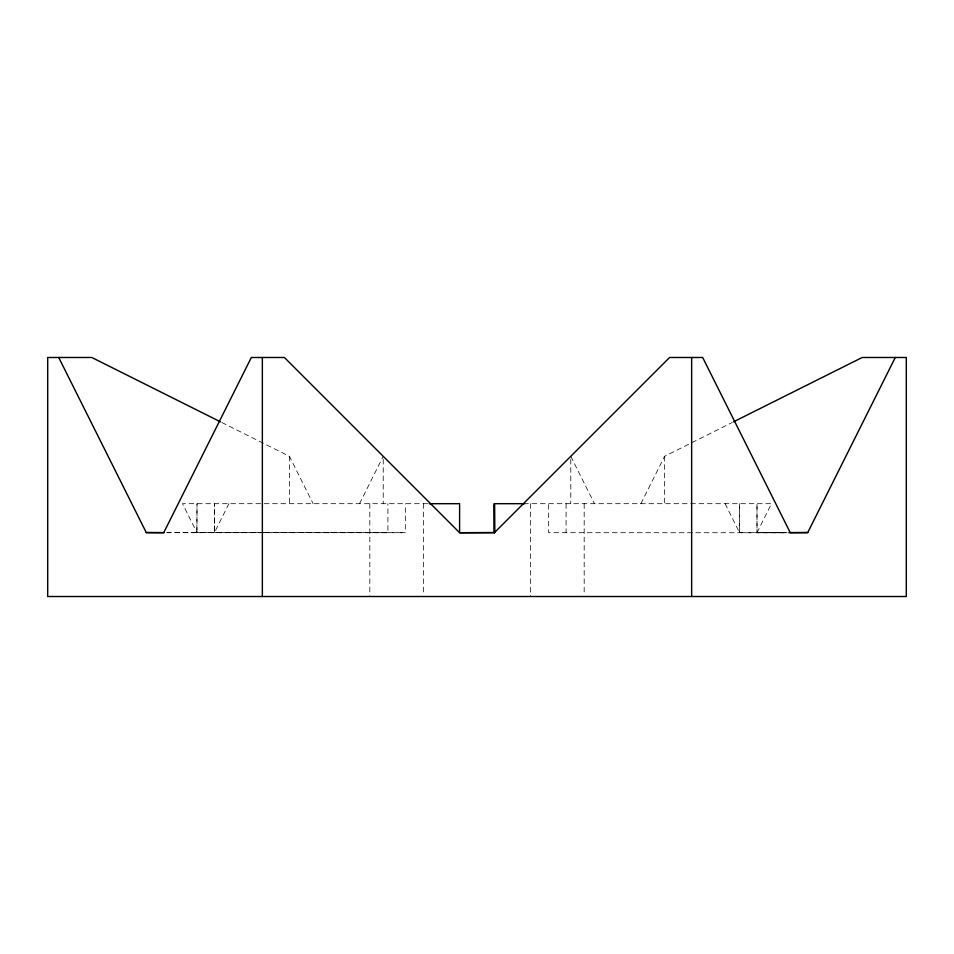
<?xml version="1.0" encoding="UTF-8"?>
<svg xmlns="http://www.w3.org/2000/svg" width="954" height="954" viewBox="0 0 954 954"><rect width="100%" height="100%" fill="white"/><g stroke="black" fill="none" stroke-linecap="round" stroke-linejoin="round"><path stroke-width="0.72" stroke-dasharray="4.77 3.58" d="M785.881 532.618L756.999 532.69L756.999 503.688L756.999 532.69L786.788 532.749M263.554 532.618L196.941 532.582L197.001 503.688L196.882 532.451L167.069 532.451M228.9 503.688L214.4 532.69L214.4 503.688L214.459 532.582L215.079 532.726M359.527 503.688L383.222 456.31M640.885 503.688L664.568 456.31L732.219 422.491M756.975 532.749L771.512 503.688L523.412 503.688M427.63 503.688L182.488 503.688L196.941 532.582M166.7 532.702L405.319 532.69L405.319 503.688M265.033 532.618L387.908 532.69L387.908 503.688M196.882 532.451L405.319 532.69M221.781 422.491L289.432 456.31L313.115 503.688M725.1 503.688L739.6 532.69L787.408 532.749L548.681 532.69L548.681 503.688M570.778 456.31L594.473 503.688M664.568 456.31L664.568 503.688M584.182 503.688L584.182 595.034M570.778 459.279L570.778 503.688M566.092 503.688L566.092 532.69M530.591 503.688L530.591 596.512M423.409 503.688L423.409 595.034M383.222 459.279L383.222 503.688M369.818 503.688L369.818 596.512M289.432 456.31L289.432 503.688M739.6 503.688L739.6 532.69L739.6 503.688"/><path stroke-width="1.43" d="M429.205 503.688L459.601 503.688L459.601 532.69L494.399 532.69L669.601 357.488L702.669 357.488L790.27 532.69L807.74 532.57L895.281 357.488M733.543 421.823L862.213 357.488L906.3 357.488L906.3 596.512L47.7 596.512L47.7 357.488L91.787 357.488L220.457 421.823M788.791 532.618L807.74 532.57M524.795 503.688L494.399 503.688L494.399 532.69M58.719 357.488L146.272 532.582L164.148 532.582M146.272 532.582L163.718 532.702L251.331 357.488L284.399 357.488L459.637 532.737L494.566 532.523L494.399 503.688L494.446 532.654M691.65 357.488L691.65 596.512M262.35 357.488L262.35 596.512"/></g></svg>
